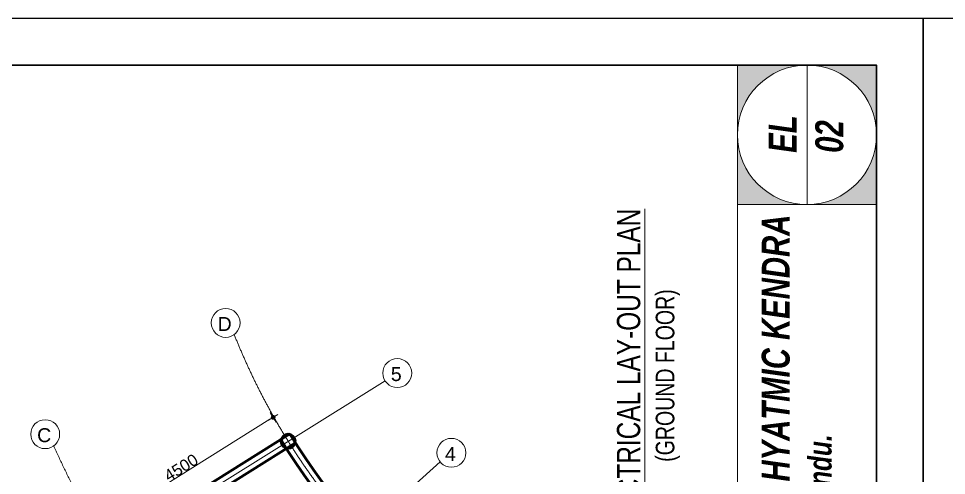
# Model space of a CAD drawing. Header units: millimetres. Extents: x -582 to 488037, y -1142837 to 903.
# Drawn here: x 310267 to 330200, y -1108640 to -1098837 of the extents above; entities that cross this region are included whole.
import ezdxf

# ---------------------------------------------------------------- set-up
doc = ezdxf.new("R2010")
doc.units = ezdxf.units.MM
doc.header["$PDMODE"] = 3
doc.linetypes.add('CENTERX2', pattern=[101.6, 63.5, -12.7, 12.7, -12.7])
doc.layers.add('A New CL', color=7, linetype='CENTERX2', lineweight=13, true_color=0x18bbcd)
doc.layers.add('Pipe line', color=7, linetype='Continuous', lineweight=60, true_color=0x0070ff)
for name, color, linetype, lineweight in [('A_Wall 01', 7, 'Continuous', 53), ('COLUMN-HATCH', 1, 'Continuous', 53), ('Dim', 160, 'Continuous', 20), ('Dimension', 5, 'Continuous', 13), ('dw', 92, 'Continuous', 15), ('hatch', 9, 'Continuous', 0), ('T-TEXT', 1, 'Continuous', 15)]:
    doc.layers.add(name, color=color, linetype=linetype, lineweight=lineweight)
doc.layers.add('WC-SERIAL', color=70, linetype='Continuous')
doc.styles.add('Arial', font='arial.ttf')
doc.styles.get("Standard").update_dxf_attribs({"font": 'arial.ttf', "width": 0.75})
doc.dimstyles.new('A_ Detail', dxfattribs={"dimtxt": 250, "dimasz": 80, "dimexe": 75, "dimexo": 0, "dimgap": 4, "dimtad": 1, "dimdec": 0, "dimzin": 1, "dimdsep": 46, "dimtxsty": 'Arial', "dimblk": 'dot 2', "dimcen": 0.09375, "dimclrd": 5, "dimclre": 5, "dimclrt": 256, "dimadec": 0, "dimazin": 0, "dimtfac": 0.75, "dimtdec": 0, "dimtix": 1, "dimtmove": 1, "dimatfit": 3, "dimfxl": 75, "dimfxlon": 1, "dimtolj": 1, "dimtzin": 0, "dimlwd": 13, "dimlwe": 9, "dimarcsym": 0})

# ---------------------------------------------------------------- blocks, each defined once
blk = doc.blocks.new('A$C115C1E31')
blk.add_circle((-22, 86), 150)
blk = doc.blocks.new('dot1')
at = {"layer": 'hatch'}
h = blk.add_hatch(color=256, dxfattribs=at)
edge = h.paths.add_edge_path()
edge.add_arc((0, 0), 1, 0, 360)
for p, q in [((3, 0), (-3, 0)), ((0, 3), (0, -3))]:
    blk.add_line(p, q, dxfattribs=at)
blk.add_circle((0, 0), 1, dxfattribs=at)
blk = doc.blocks.new('dot 2')
at = {"layer": 'hatch', "xscale": 0.5, "yscale": 0.5, "zscale": 0.5}
blk.add_blockref('dot1', (0, 0), dxfattribs=at)
blk = doc.blocks.new('*D209')
at = {"layer": 'DEFPOINTS', "color": 0, "transparency": 16777216}
for p in [(315736, -1107393), (316057, -1107908), (312240, -1110292)]:
    blk.add_point(p, dxfattribs=at)
at = {"layer": 'Dim', "color": 5, "lineweight": 13, "transparency": 16777216}
blk.add_line((311987, -1109735), (315668, -1107436), dxfattribs=at)
at = {"layer": 'Dim', "color": 5, "lineweight": 9, "transparency": 16777216}
for p, q in [((315775, -1107457), (315696, -1107330)), ((311959, -1109841), (311879, -1109714))]:
    blk.add_line(p, q, dxfattribs=at)
at = {"layer": 'Dim', "color": 5, "lineweight": 13, "transparency": 16777216, "xscale": 80, "yscale": 80, "zscale": 80}
for p, rotation in [((315736, -1107393), 31.98952149012059), ((311919, -1109777), 211.9895214901206)]:
    blk.add_blockref('dot 2', p, dxfattribs=dict(at, rotation=rotation))
at = {"layer": 'Dim', "transparency": 16777216, "insert": (313758, -1108473), "char_height": 250, "attachment_point": 5, "rotation": 31.9895, "style": 'Arial'}
blk.add_mtext('\\A1;4500', dxfattribs=at)

msp = doc.modelspace()

# ---------------------------------------------------------------- hatches: boundary and pattern name
at = {"layer": 'WC-SERIAL'}
h = msp.add_hatch(color=256, dxfattribs=at)
h.paths.add_polyline_path([(327205, -1099837.3), (325710, -1099837.3), (325710, -1101332.3, -0.4142136)])
h.paths.add_polyline_path([(325710, -1102827.3), (327205, -1102827.3, -0.4142136), (325710, -1101332.3)])
h.paths.add_polyline_path([(328700, -1102827.3), (328700, -1101332.3, -0.4142136), (327205, -1102827.3)])
h.paths.add_polyline_path([(328700, -1099837.3), (327205, -1099837.3, -0.4142136), (328700, -1101332.3)])

# ---------------------------------------------------------------- linework, layer by layer
at = {"layer": 'A New CL', "ltscale": 100}
for p, q in [((318139.1, -1106607.1), (300899.8, -1117375)), ((319322.5, -1108348.4), (304143.9, -1122061.8))]:
    msp.add_line(p, q, dxfattribs=at)
for centre, radius, start, end in [((328219.5, -1100308.4), 14338.9, 201.73219, 211.99734), ((328218.4, -1100311.3), 18838.9, 204.10567, 250.98637), ((328219.5, -1100308.4), 14338.9, 211.99734, 222.10257)]:
    msp.add_arc(centre, radius, start, end, dxfattribs=at)
at = {"layer": 'A_Wall 01'}
for p, q in [((316094, -1107748.9), (304765.9, -1114824.6)), ((316215.8, -1107944), (304887.8, -1115019.6))]:
    msp.add_line(p, q, dxfattribs=at)
for radius, start, end in [(14453.9, 211.53397, 250.08507), (14223.9, 211.52661, 250.9934)]:
    msp.add_arc((328218.4, -1100311.3), radius, start, end, dxfattribs=at)
at = {"layer": 'DEFPOINTS'}
for points in [[(298000, -1142837.3), (329700, -1142837.3), (329700, -1098837.3), (298000, -1098837.3)], [(329700, -1142837.3), (361400, -1142837.3), (361400, -1098837.3), (329700, -1098837.3)]]:
    msp.add_lwpolyline(points, close=True, dxfattribs=at)
at = {"layer": 'Dimension'}
for centre in [(314716.4, -1105367.3), (318402.7, -1106443.5), (310839, -1107755.2), (319565.4, -1108155.4)]:
    msp.add_circle(centre, 310.3, dxfattribs=at)
at = {"layer": 'dw', "lineweight": 20}
for p, q in [((325710, -1099837.3), (325710, -1113607.3)), ((327205, -1102827.3), (327205, -1099837.3)), ((325710, -1102827.3), (328700, -1102827.3))]:
    msp.add_line(p, q, dxfattribs=at)
at = {"layer": 'dw', "lineweight": 30}
msp.add_lwpolyline([(299000, -1140837.3), (328700, -1140837.3), (328700, -1099837.3), (299000, -1099837.3)], close=True, dxfattribs=at)
at = {"layer": 'dw', "lineweight": 20}
msp.add_circle((327205, -1101332.3), 1495, dxfattribs=at)

# ---------------------------------------------------------------- block references
at = {"layer": 'COLUMN-HATCH'}
msp.add_blockref('A$C115C1E31', (316079.3, -1107993.6), dxfattribs=at)

# ---------------------------------------------------------------- texts
at = {"layer": 'Pipe line', "color": 5, "char_height": 300, "attachment_point": 5, "style": 'Arial'}
for s, insert in [('D', (314694.5, -1105390.8)), ('5', (318380.7, -1106467)), ('C', (310817.1, -1107778.7)), ('4', (319543.5, -1108178.9))]:
    msp.add_mtext(s, dxfattribs=dict(at, insert=insert))
at = {"layer": 'T-TEXT', "ltscale": 0.005, "insert": (323798.2, -1106497.4), "char_height": 500, "attachment_point": 5, "rotation": 90}
msp.add_mtext('\\pi-1500,l1500,t1500;{\\L\\C7;ELECTRICAL LAY-OUT PLAN\\P\\H0.8x;\\l(GROUND FLOOR)}', dxfattribs=at)
at = {"layer": 'WC-SERIAL', "char_height": 500, "width": 16740, "attachment_point": 1, "rotation": 90}
for s, insert in [('{\\fArial|b1|i1|c0|p34;\\H1.2x;EL\\P02}', (326382.3, -1101717.7)), ('{\\fArial|b1|i1|c0|p34;\\H1.2x;NARAYAN ADHYATMIC KENDRA\\P\\H0.8333x;Ramkot, Kathmandu.}', (326232.3, -1112997.1))]:
    msp.add_mtext(s, dxfattribs=dict(at, insert=insert))

# ---------------------------------------------------------------- dimensions: what is measured, and where the dimension line sits
at = {"layer": 'Dim'}
dim = msp.add_linear_dim(base=(315735.7, -1107393.2), p1=(312240.3, -1110291.5), p2=(316057.1, -1107907.8), angle=211.98952, dimstyle='A_ Detail', dxfattribs=at)
dim.commit()
dim.dimension.update_dxf_attribs({"geometry": '*D209', "text_midpoint": (313757.6, -1108473.5)})

doc.saveas('drawing.dxf')
